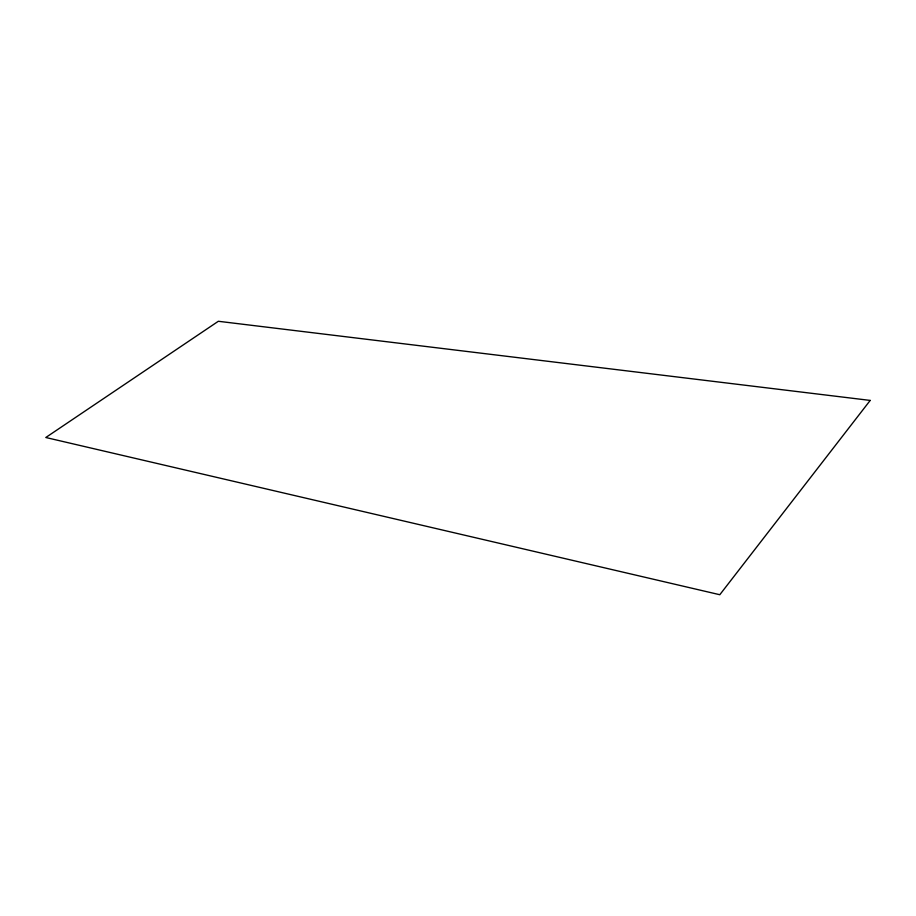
<?xml version="1.0" encoding="UTF-8"?>
<svg xmlns="http://www.w3.org/2000/svg" width="916" height="916" viewBox="0 0 916 916"><rect width="100%" height="100%" fill="white"/><g stroke="black" fill="none" stroke-linecap="round" stroke-linejoin="round"><path stroke-width="1.37" d="M870.2 400.418L719.804 594.724L45.8 437.505L218.34 321.276L870.2 400.418"/></g></svg>
